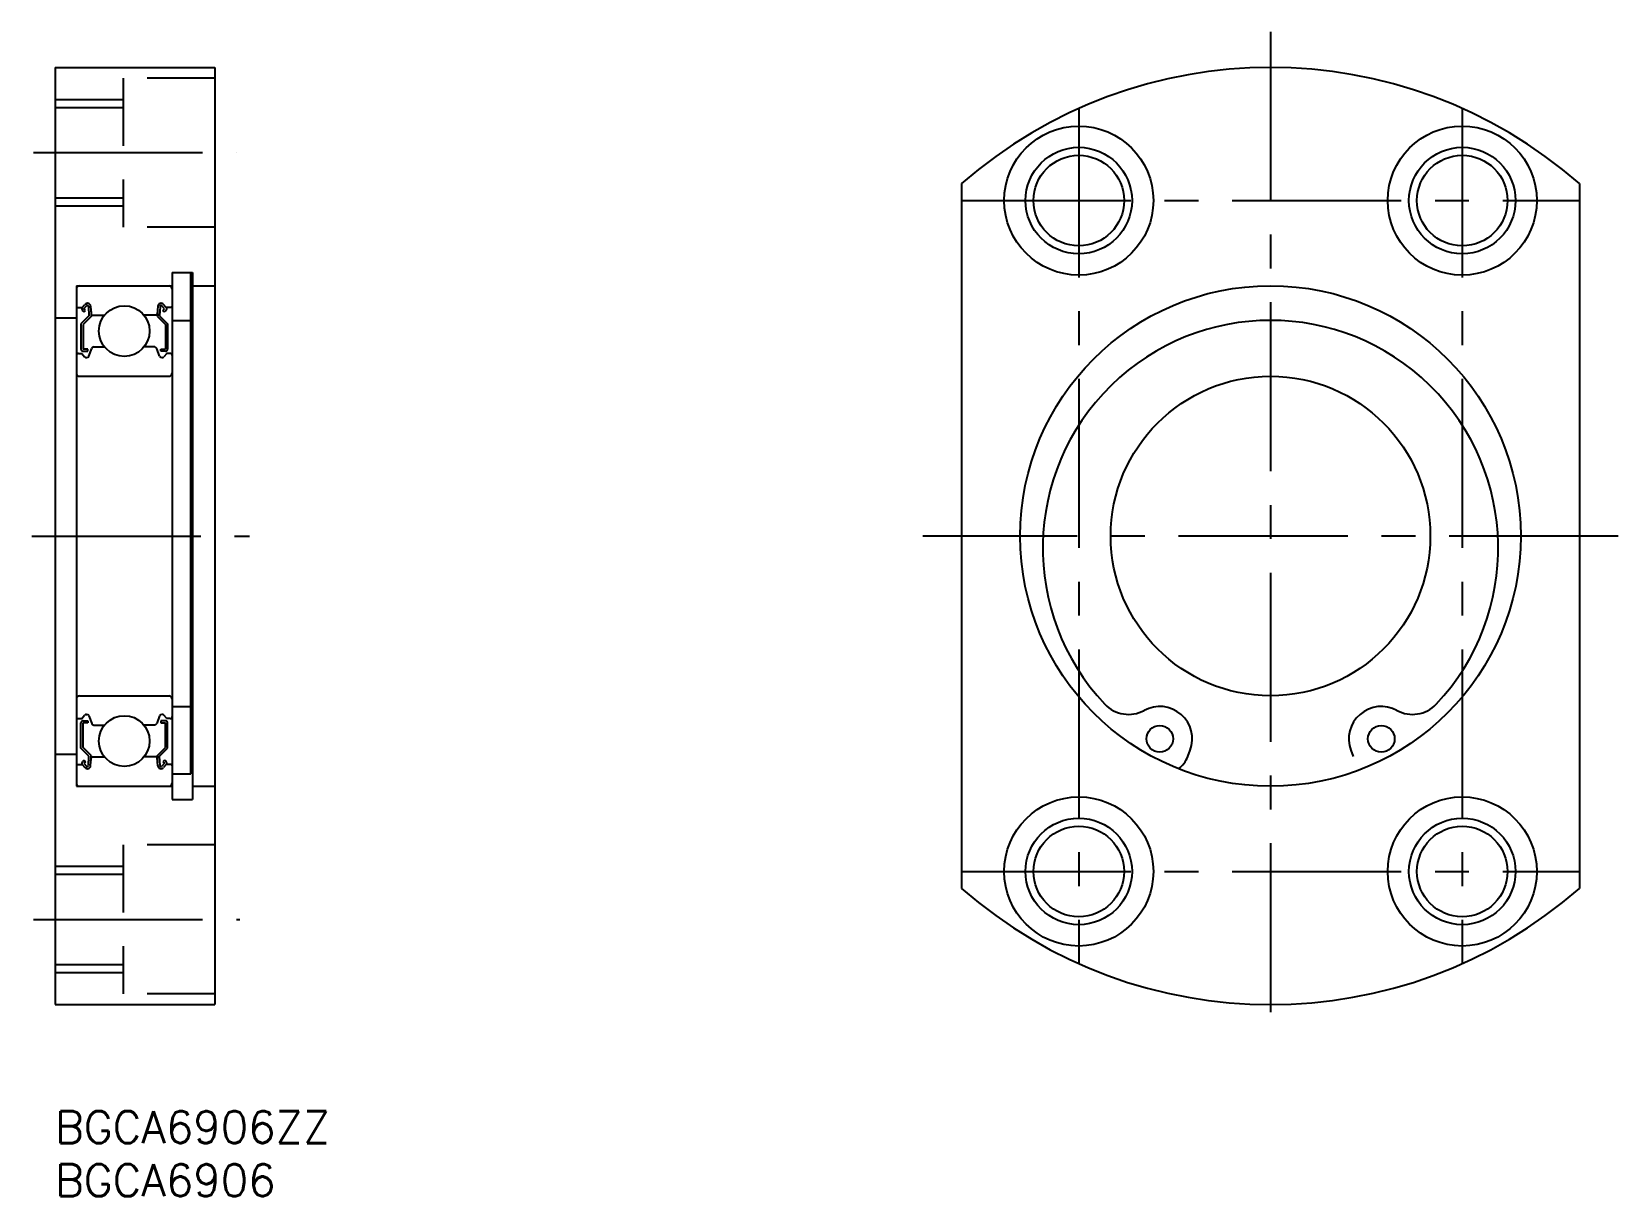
# Model space of a CAD drawing. Extents: x -2 to 147, y -8 to 101.
import ezdxf

# ---------------------------------------------------------------- set-up
doc = ezdxf.new("R2010")
doc.units = 0
doc.header["$LTSCALE"] = 0.5
doc.linetypes.add('CENTER', pattern=[50.8, 31.75, -6.35, 6.35, -6.35])
doc.linetypes.add('DASHED', pattern=[19.05, 12.7, -6.35])
doc.layers.get('0').update_dxf_attribs({"linetype": 'CONTINUOUS'})
for name, color, linetype in [('MSM_CENTER', 1, 'CENTER'), ('MSM_CONTINUOUS', 7, 'CONTINUOUS'), ('MSM_DASHED', 4, 'DASHED'), ('MSM_NARROW', 5, 'CONTINUOUS'), ('MSM_PART_NUMBER', 7, 'CONTINUOUS')]:
    doc.layers.add(name, color=color, linetype=linetype)
doc.styles.get("Standard").update_dxf_attribs({"font": 'txt.shx', "height": 3, "bigfont": 'bigfont.shx'})

# ---------------------------------------------------------------- blocks, each defined once
blk = doc.blocks.new('*U8')
at = {"layer": 'MSM_PART_NUMBER'}
blk.add_text('BGCA6906ZZ', height=3, dxfattribs=at).set_placement((0, -3))
blk = doc.blocks.new('*U9')
at = {"layer": 'MSM_PART_NUMBER'}
blk.add_text('BGCA6906', height=3, dxfattribs=at).set_placement((0, -8))

msp = doc.modelspace()

# ---------------------------------------------------------------- linework, layer by layer
for p, q in [((2.1, 75.45), (2.56, 75.45)), ((3.18, 74.68), (2.43, 73.93)), ((2.56, 75.45), (2.81, 75.75)), ((2.74, 75.04), (2.58, 75.17)), ((3.38, 74.6), (2.63, 73.85)), ((2.71, 75.32), (2.96, 75.62)), ((2.87, 75.19), (2.71, 75.32)), ((2.74, 75.04), (2.87, 75.19)), ((3.14, 75.56), (3.18, 74.68)), ((3.34, 75.58), (3.4, 74.84)), ((3.38, 75.07), (3.38, 74.6)), ((3.5, 74.75), (4.65, 74.75)), ((9.5, 74.75), (8.35, 74.75)), ((9.66, 75.58), (9.6, 74.84)), ((9.62, 75.07), (9.62, 74.6)), ((9.62, 74.6), (10.37, 73.85)), ((9.86, 75.56), (9.82, 74.68)), ((9.82, 74.68), (10.57, 73.93)), ((10.29, 75.32), (10.04, 75.62)), ((10.13, 75.19), (10.29, 75.32)), ((10.26, 75.04), (10.13, 75.19)), ((10.44, 75.45), (10.19, 75.75)), ((10.26, 75.04), (10.42, 75.17)), ((10.9, 75.45), (10.44, 75.45)), ((2.43, 73.93), (2.43, 71.55)), ((2.63, 73.85), (2.63, 71.55)), ((10.37, 73.85), (10.37, 71.55)), ((10.57, 73.93), (10.57, 71.55)), ((3.08, 71.55), (2.63, 71.55)), ((3.08, 71.35), (3.08, 71.55)), ((3.18, 70.88), (3.45, 71.62)), ((3.64, 71.75), (4.65, 71.75)), ((9.36, 71.75), (8.35, 71.75)), ((9.82, 70.88), (9.55, 71.62)), ((9.92, 71.55), (10.37, 71.55)), ((9.92, 71.35), (9.92, 71.55)), ((2.2, 71.15), (2.5, 71.15)), ((2.5, 71.15), (2.78, 70.82)), ((2.63, 71.35), (3.08, 71.35)), ((2.93, 70.75), (2.99, 70.75)), ((10.37, 71.35), (9.92, 71.35)), ((10.07, 70.75), (10.01, 70.75)), ((10.5, 71.15), (10.22, 70.82)), ((10.8, 71.15), (10.5, 71.15)), ((2.3, 69), (10.7, 69)), ((2.3, 39), (10.7, 39)), ((2.93, 37.25), (2.99, 37.25)), ((10.07, 37.25), (10.01, 37.25)), ((2.2, 36.85), (2.5, 36.85)), ((2.43, 34.07), (2.43, 36.45)), ((2.5, 36.85), (2.78, 37.18)), ((2.63, 36.65), (3.08, 36.65)), ((2.63, 34.15), (2.63, 36.45)), ((3.08, 36.45), (2.63, 36.45)), ((3.08, 36.65), (3.08, 36.45)), ((3.18, 37.12), (3.45, 36.38)), ((3.64, 36.25), (4.65, 36.25)), ((3.89, 36.25), (3.89, 36.25)), ((9.36, 36.25), (8.35, 36.25)), ((9.82, 37.12), (9.55, 36.38)), ((9.92, 36.65), (9.92, 36.45)), ((10.37, 36.65), (9.92, 36.65)), ((9.92, 36.45), (10.37, 36.45)), ((10.5, 36.85), (10.22, 37.18)), ((10.37, 34.15), (10.37, 36.45)), ((10.8, 36.85), (10.5, 36.85)), ((10.57, 34.07), (10.57, 36.45)), ((3.18, 33.32), (2.43, 34.07)), ((2.74, 32.96), (2.58, 32.83)), ((3.38, 33.4), (2.63, 34.15)), ((2.87, 32.81), (2.71, 32.68)), ((2.74, 32.96), (2.87, 32.81)), ((3.14, 32.44), (3.18, 33.32)), ((3.34, 32.42), (3.4, 33.16)), ((3.38, 32.93), (3.38, 33.4)), ((3.5, 33.25), (4.65, 33.25)), ((9.5, 33.25), (8.35, 33.25)), ((9.66, 32.42), (9.6, 33.16)), ((9.62, 33.4), (10.37, 34.15)), ((9.62, 32.93), (9.62, 33.4)), ((9.82, 33.32), (10.57, 34.07)), ((9.86, 32.44), (9.82, 33.32)), ((10.26, 32.96), (10.13, 32.81)), ((10.13, 32.81), (10.29, 32.68)), ((10.26, 32.96), (10.42, 32.83)), ((2.1, 32.55), (2.56, 32.55)), ((2.56, 32.55), (2.81, 32.25)), ((2.71, 32.68), (2.96, 32.38)), ((10.29, 32.68), (10.04, 32.38)), ((10.44, 32.55), (10.19, 32.25)), ((10.9, 32.55), (10.44, 32.55))]:
    msp.add_line(p, q)
for centre in [(6.5, 73.25), (6.5, 34.75)]:
    msp.add_circle(centre, 2.38)
for centre, radius, start, end in [((2.3, 77.2), 0.3, 90, 180), ((10.7, 77.2), 0.3, 0, 90), ((2.1, 75.55), 0.1, 180, 270), ((2.71, 75.32), 0.2, 140.001, 230.0841), ((3.04, 75.55), 0.3, 4.9967, 140.001), ((3.04, 75.56), 0.1, 2.8198, 140), ((3.5, 74.85), 0.1, 184.9967, 270.0005), ((9.5, 74.85), 0.1, 269.9995, 355.0033), ((9.96, 75.55), 0.3, 39.999, 175.0033), ((9.96, 75.56), 0.1, 40, 177.1802), ((10.29, 75.32), 0.2, 309.9159, 39.999), ((10.9, 75.55), 0.1, 270, 0), ((2.63, 71.55), 0.2, 180, 270), ((3.64, 71.55), 0.2, 90, 159.9921), ((9.36, 71.55), 0.2, 20.0079, 90), ((10.37, 71.55), 0.2, 270, 0), ((2.2, 70.95), 0.2, 90, 180), ((2.93, 70.95), 0.2, 219.9936, 270), ((2.99, 70.95), 0.2, 270, 339.9921), ((10.01, 70.95), 0.2, 200.0079, 270), ((10.07, 70.95), 0.2, 270, 320.0064), ((10.8, 70.95), 0.2, 0, 90), ((2.3, 69.3), 0.3, 180, 270), ((10.7, 69.3), 0.3, 270, 0), ((2.3, 38.7), 0.3, 90, 180), ((10.7, 38.7), 0.3, 0, 90), ((2.93, 37.05), 0.2, 90, 140.0064), ((2.99, 37.05), 0.2, 20.0079, 90), ((10.01, 37.05), 0.2, 90, 159.9921), ((10.07, 37.05), 0.2, 39.9936, 90), ((2.2, 37.05), 0.2, 180, 270), ((2.63, 36.45), 0.2, 90, 180), ((3.64, 36.45), 0.2, 200.0079, 270), ((9.36, 36.45), 0.2, 270, 339.9921), ((10.37, 36.45), 0.2, 0, 90), ((10.8, 37.05), 0.2, 270, 0), ((2.71, 32.68), 0.2, 129.9159, 219.999), ((3.5, 33.15), 0.1, 89.9995, 175.0033), ((9.5, 33.15), 0.1, 4.9967, 90.0005), ((10.29, 32.68), 0.2, 320.001, 50.0841), ((2.1, 32.45), 0.1, 90, 180), ((3.04, 32.45), 0.3, 219.999, 355.0033), ((3.04, 32.44), 0.1, 220, 357.1802), ((9.96, 32.45), 0.3, 184.9967, 320.001), ((9.96, 32.44), 0.1, 182.8198, 320), ((10.9, 32.45), 0.1, 0, 90), ((2.3, 30.8), 0.3, 180, 270), ((10.7, 30.8), 0.3, 270, 0)]:
    msp.add_arc(centre, radius, start, end)
at = {"layer": 'MSM_CENTER'}
for p, q in [((114.11, 101.35), (114.11, 6.65)), ((96.11, 94.15), (96.11, 13.85)), ((132.11, 94.15), (132.11, 13.85)), ((-2.03, 90), (17.05, 90)), ((85.11, 85.5), (143.11, 85.5)), ((-2.19, 54), (18.27, 54)), ((146.76, 54), (81.46, 54)), ((85.11, 22.5), (143.11, 22.5)), ((-2.03, 18), (17.36, 18))]:
    msp.add_line(p, q, dxfattribs=at)
at = {"layer": 'MSM_CONTINUOUS'}
for p, q in [((0, 98), (0, 10)), ((0, 98), (15, 98)), ((15, 98), (15, 10)), ((85.11, 87.09), (85.11, 20.91)), ((143.11, 87.09), (143.11, 20.91)), ((2, 77.5), (2, 30.5)), ((2, 77.5), (11, 77.5)), ((11, 78.75), (11, 29.25)), ((11, 78.75), (12.9, 78.75)), ((12.75, 31.68, 1.25), (12.75, 78.75, 1.25)), ((12.9, 78.75), (12.9, 29.25)), ((12.9, 77.5), (15, 77.5)), ((0, 74.5), (2, 74.5)), ((11, 74.25), (12.75, 74.25)), ((11, 38), (12.75, 38)), ((0, 33.5), (2, 33.5)), ((106.35, 33.3), (106.57, 33.88)), ((121.65, 33.88), (121.87, 33.3)), ((11, 31.68), (12.75, 31.68)), ((2, 30.5), (11, 30.5)), ((12.9, 30.5), (15, 30.5)), ((11, 29.25), (12.9, 29.25)), ((0, 10), (15, 10))]:
    msp.add_line(p, q, dxfattribs=at)
for centre, radius in [((96.11, 85.5), 7), ((132.11, 85.5), 7), ((96.11, 85.5), 4.25), ((132.11, 85.5), 4.25), ((114.11, 54), 23.5), ((114.11, 54), 15), ((103.71, 34.95), 1.25), ((124.51, 34.95), 1.25), ((96.11, 22.5), 7), ((132.11, 22.5), 7), ((96.11, 22.5), 4.25), ((132.11, 22.5), 4.25)]:
    msp.add_circle(centre, radius, dxfattribs=at)
for centre, radius, start, end in [((114.11, 54), 44, 48.7694, 131.2306), ((114.11, 52.87), 21.38, 316.6826, 223.3174), ((100.78, 40.3), 3.05, 223.3174, 298.7349), ((103.71, 34.95), 3.05, 339.4426, 118.7349), ((124.51, 34.95), 3.05, 61.2651, 200.5574), ((127.44, 40.3), 3.05, 241.2651, 316.6826), ((104.01, 34.18), 2.5, 305.7418, 339.4426), ((114.11, 54), 44, 228.7694, 311.2306)]:
    msp.add_arc(centre, radius, start, end, dxfattribs=at)
at = {"layer": 'MSM_DASHED'}
for p, q in [((6.4, 97), (6.4, 83)), ((15, 97), (6.4, 97)), ((0, 95), (6.4, 95)), ((0, 94.25), (6.4, 94.25)), ((0, 85.75), (6.4, 85.75)), ((0, 85), (6.4, 85)), ((15, 83), (6.4, 83)), ((6.4, 25), (6.4, 11)), ((15, 25), (6.4, 25)), ((0, 23), (6.4, 23)), ((0, 22.25), (6.4, 22.25)), ((0, 13.75), (6.4, 13.75)), ((0, 13), (6.4, 13)), ((15, 11), (6.4, 11))]:
    msp.add_line(p, q, dxfattribs=at)
at = {"layer": 'MSM_NARROW'}
for centre in [(96.11, 85.5), (132.11, 85.5), (96.11, 22.5), (132.11, 22.5)]:
    msp.add_circle(centre, 5, dxfattribs=at)

# ---------------------------------------------------------------- block references
at = {"layer": 'MSM_CONTINUOUS'}
for name in ['*U8', '*U9']:
    msp.add_blockref(name, (0, 0), dxfattribs=at)

doc.saveas('drawing.dxf')
